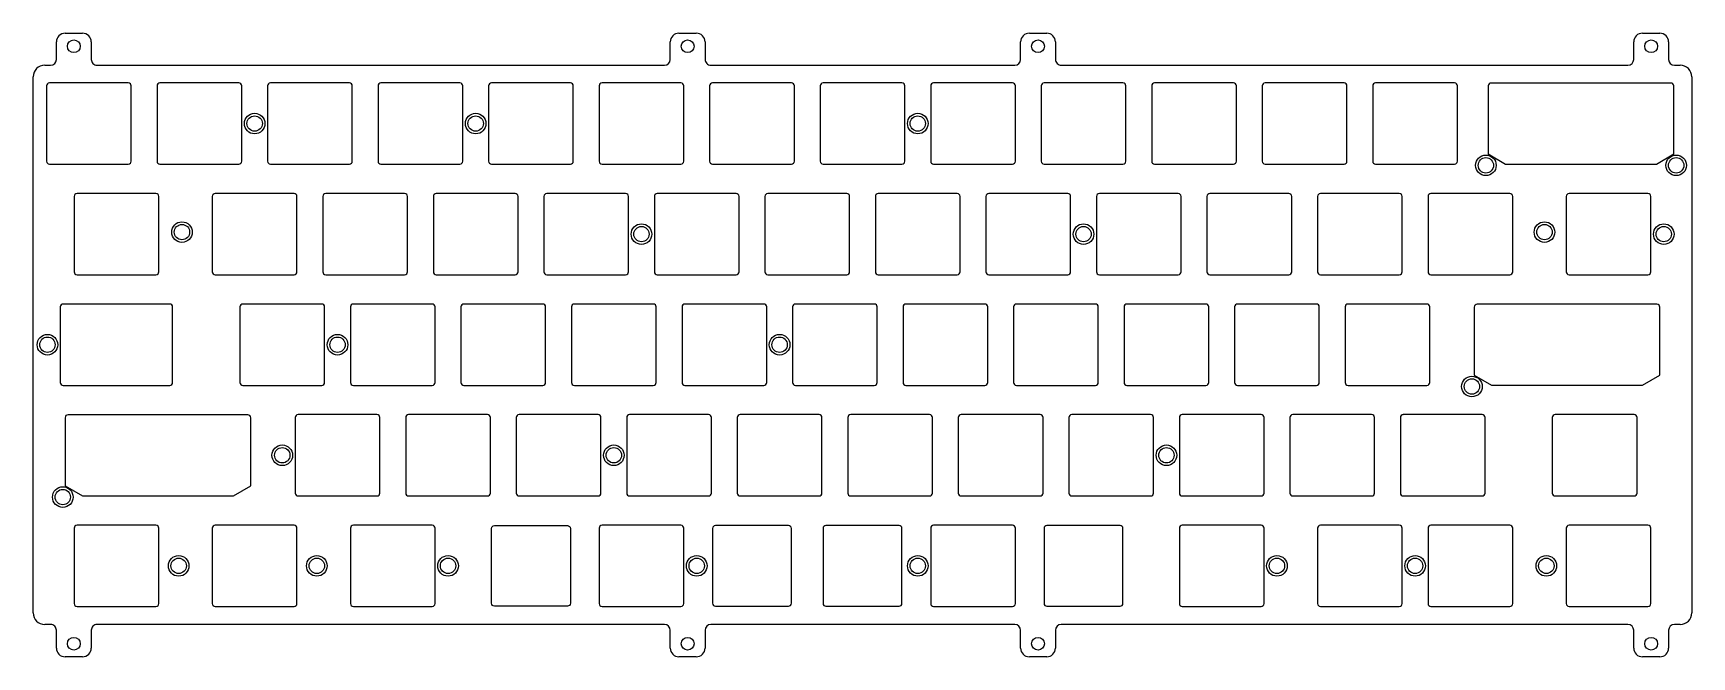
# Model space of a CAD drawing. Header units: millimetres. Extents: x -10 to 276, y -92 to 16.
import ezdxf

# ---------------------------------------------------------------- set-up
doc = ezdxf.new("R2010")
doc.units = ezdxf.units.MM
doc.layers.get('0').update_dxf_attribs({"linetype": 'CONTINUOUS'})
doc.layers.add('BLACK', color=7, linetype='CONTINUOUS')

msp = doc.modelspace()

# ---------------------------------------------------------------- linework, layer by layer
for points in [[(241.2, 6.475), (241.2, -5.243), (244.2, -6.975), (270.2, -6.975), (273.2, -5.243), (273.2, 6.475, 0.4142135624), (272.7, 6.975), (241.7, 6.975, 0.4142123908)], [(254.6375, -12.55), (254.6375, -25.55, 0.4142123908), (255.1375, -26.05), (268.7375, -26.05, 0.4142135624), (269.2375, -25.55), (269.2375, -12.55, 0.4142135624), (268.7375, -12.05), (255.1375, -12.05, 0.4142123908)], [(238.79375, -31.625), (238.79375, -43.343), (241.79375, -45.075), (267.79375, -45.075), (270.79375, -43.343), (270.79375, -31.625, 0.4142135624), (270.29375, -31.125), (239.29375, -31.125, 0.4142123908)], [(-4.09375, -50.675), (-4.09375, -62.393), (-1.09375, -64.125), (24.90625, -64.125), (27.90625, -62.393), (27.90625, -50.675, 0.4142135624), (27.40625, -50.175), (-3.59375, -50.175, 0.4142123908)], [(-2.5375, -82.7, 0.4142123908), (-2.0375, -83.2), (11.5625, -83.2, 0.4142135624), (12.0625, -82.7), (12.0625, -69.7, 0.4142135624), (11.5625, -69.2), (-2.0375, -69.2, 0.4142123908), (-2.5375, -69.7)], [(21.775, -83.2), (35.375, -83.2, 0.4142135624), (35.875, -82.7), (35.875, -69.7, 0.4142135624), (35.375, -69.2), (21.775, -69.2, 0.4142123908), (21.275, -69.7), (21.275, -82.7, 0.4142123908)], [(45.0875, -69.7), (45.0875, -82.7, 0.4142123908), (45.5875, -83.2), (59.1875, -83.2, 0.4142135624), (59.6875, -82.7), (59.6875, -69.7, 0.4142135624), (59.1875, -69.2), (45.5875, -69.2, 0.4142123908)], [(83, -69.75), (83, -82.65, -0.4142123908), (82.5, -83.15), (69.9, -83.15, -0.4142123908), (69.4, -82.65), (69.4, -69.75, -0.4142123908), (69.9, -69.25), (82.5, -69.25, -0.4142123908)], [(87.95, -82.7, 0.4142123908), (88.45, -83.2), (102.05, -83.2, 0.4142135624), (102.55, -82.7), (102.55, -69.7, 0.4142135624), (102.05, -69.2), (88.45, -69.2, 0.4142123908), (87.95, -69.7)], [(107.5, -82.65, 0.4142135624), (108, -83.15), (120.6, -83.15, 0.4142135624), (121.1, -82.65), (121.1, -69.75, 0.4142135624), (120.6, -69.25), (108, -69.25, 0.4142135624), (107.5, -69.75)], [(140.15, -69.75, 0.4142123908), (139.65, -69.25), (127.05, -69.25, 0.4142123908), (126.55, -69.75), (126.55, -82.65, 0.4142123908), (127.05, -83.15), (139.65, -83.15, 0.4142123908), (140.15, -82.65)], [(145.6, -83.2), (159.2, -83.2, 0.4142135624), (159.7, -82.7), (159.7, -69.7, 0.4142135624), (159.2, -69.2), (145.6, -69.2, 0.4142123908), (145.1, -69.7), (145.1, -82.7, 0.4142123908)], [(177.75, -83.15, 0.4142135624), (178.25, -82.65), (178.25, -69.75, 0.4142135624), (177.75, -69.25), (165.15, -69.25, 0.4142135624), (164.65, -69.75), (164.65, -82.65, 0.4142135624), (165.15, -83.15)], [(202.5625, -69.7, 0.4142135624), (202.0625, -69.2), (188.4625, -69.2, 0.4142123908), (187.9625, -69.7), (187.9625, -82.7, 0.4142123908), (188.4625, -83.2), (202.0625, -83.2, 0.4142135624), (202.5625, -82.7)], [(226.375, -69.7, 0.4142135624), (225.875, -69.2), (212.275, -69.2, 0.4142123908), (211.775, -69.7), (211.775, -82.7, 0.4142123908), (212.275, -83.2), (225.875, -83.2, 0.4142135624), (226.375, -82.7)], [(230.825, -82.7, 0.4142123908), (231.325, -83.2), (244.925, -83.2, 0.4142135624), (245.425, -82.7), (245.425, -69.7, 0.4142135624), (244.925, -69.2), (231.325, -69.2, 0.4142123908), (230.825, -69.7)], [(255.1375, -83.2), (268.7375, -83.2, 0.4142135624), (269.2375, -82.7), (269.2375, -69.7, 0.4142135624), (268.7375, -69.2), (255.1375, -69.2, 0.4142123908), (254.6375, -69.7), (254.6375, -82.7, 0.4142123908)]]:
    msp.add_lwpolyline(points, format="xyb", close=True)
for centre, radius in [((240.8, -7.2), 1.775), ((273.6, -7.2), 1.775), ((240.8, -7.2), 1.325), ((273.6, -7.2), 1.325), ((271.4625, -19.05), 1.775), ((271.4625, -19.05), 1.325), ((238.39375, -45.3), 1.775), ((238.39375, -45.3), 1.325), ((33.3375, -57.15), 1.775), ((33.3375, -57.15), 1.325), ((-4.49375, -64.35), 1.775), ((-4.49375, -64.35), 1.325), ((15.478125, -76.2), 1.775), ((15.478125, -76.2), 1.325), ((39.290625, -76.2), 1.775), ((39.290625, -76.2), 1.325), ((61.9125, -76.2), 1.775), ((61.9125, -76.2), 1.325), ((104.775, -76.2), 1.775), ((104.775, -76.2), 1.325), ((142.875, -76.2), 1.775), ((142.875, -76.2), 1.325), ((204.7875, -76.2), 1.775), ((204.7875, -76.2), 1.325), ((228.6, -76.2), 1.775), ((228.6, -76.2), 1.325), ((251.221875, -76.2), 1.775), ((251.221875, -76.2), 1.325)]:
    msp.add_circle(centre, radius)
at = {"layer": 'BLACK', "linetype": 'Continuous'}
for p, q in [((-4.093825, 15.566195), (-1.093827, 15.566195)), ((101.707112, 15.566195), (104.707128, 15.566195)), ((162.107112, 15.566195), (165.107128, 15.566195)), ((267.799136, 15.566195), (270.792428, 15.566195)), ((-5.593826, 11.049025), (-5.593826, 14.066194)), ((0.406174, 14.066194), (0.406174, 11.049028)), ((100.207112, 11.04903), (100.207112, 14.06623)), ((106.207112, 14.066195), (106.207112, 11.04903)), ((160.607112, 11.04903), (160.607112, 14.06623)), ((166.607112, 14.066195), (166.607112, 11.04903)), ((266.292449, 11.04903), (266.292449, 14.06623)), ((272.292449, 14.054641), (272.292449, 11.041819)), ((-7.600312, 10.049025), (-6.593824, 10.049025)), ((1.406177, 10.049025), (99.207112, 10.049025)), ((106.207123, 11.04903), (106.207112, 11.04903)), ((107.207128, 10.049025), (159.607112, 10.049025)), ((166.607123, 11.04903), (166.607112, 11.04903)), ((167.607128, 10.049025), (265.297905, 10.049025)), ((273.292428, 10.049025), (274.299728, 10.049025)), ((-9.600314, -84.297572), (-9.600314, 8.049023)), ((-7.3, 6.499999), (-7.3, -6.499999)), ((6.8, 7), (-6.799999, 7)), ((7.3, -6.5), (7.3, 6.5)), ((11.75, 6.5), (11.75, -6.5)), ((25.85, 7), (12.25, 7)), ((26.35, -6.5), (26.35, 6.5)), ((30.8, 6.5), (30.8, -6.5)), ((44.9, 7), (31.3, 7)), ((45.4, -6.5), (45.4, 6.5)), ((49.85, 6.5), (49.85, -6.5)), ((63.95, 7), (50.35, 7)), ((64.45, -6.5), (64.45, 6.5)), ((68.9, 6.5), (68.9, -6.5)), ((83, 7), (69.4, 7)), ((83.5, -6.5), (83.5, 6.5)), ((87.95, 6.5), (87.95, -6.5)), ((102.05, 7), (88.45, 7)), ((102.55, -6.5), (102.55, 6.5)), ((107, 6.5), (107, -6.5)), ((121.1, 7), (107.5, 7)), ((121.6, -6.5), (121.6, 6.5)), ((126.05, 6.5), (126.05, -6.5)), ((140.15, 7), (126.55, 7)), ((140.65, -6.5), (140.65, 6.5)), ((145.1, 6.5), (145.1, -6.5)), ((159.2, 7), (145.6, 7)), ((159.7, -6.5), (159.7, 6.5)), ((164.15, 6.5), (164.15, -6.5)), ((178.25, 7), (164.65, 7)), ((178.75, -6.5), (178.75, 6.5)), ((183.2, 6.5), (183.2, -6.5)), ((197.3, 7), (183.7, 7)), ((197.8, -6.5), (197.8, 6.5)), ((202.25, 6.5), (202.25, -6.5)), ((216.35, 7), (202.75, 7)), ((216.85, -6.5), (216.85, 6.5)), ((221.3, 6.5), (221.3, -6.5)), ((235.4, 7), (221.8, 7)), ((235.9, -6.5), (235.9, 6.5)), ((276.299692, 8.049025), (276.299692, -84.29747)), ((-6.799999, -7), (6.8, -7)), ((12.25, -7), (25.85, -7)), ((31.3, -7), (44.9, -7)), ((50.35, -7), (63.95, -7)), ((69.4, -7), (83, -7)), ((88.45, -7), (102.05, -7)), ((107.5, -7), (121.1, -7)), ((126.55, -7), (140.15, -7)), ((145.6, -7), (159.2, -7)), ((164.65, -7), (178.25, -7)), ((183.7, -7), (197.3, -7)), ((202.75, -7), (216.35, -7)), ((221.8, -7), (235.4, -7)), ((-2.5375, -12.550001), (-2.5375, -25.549999)), ((11.5625, -12.05), (-2.037499, -12.05)), ((12.0625, -25.55), (12.0625, -12.55)), ((12.0625, -25.55), (12.0625, -12.55)), ((21.275, -12.55), (21.275, -25.55)), ((35.375, -12.05), (21.775, -12.05)), ((35.875, -25.55), (35.875, -12.55)), ((40.325, -12.55), (40.325, -25.55)), ((54.425, -12.05), (40.825, -12.05)), ((54.925, -25.55), (54.925, -12.55)), ((59.375, -12.55), (59.375, -25.55)), ((73.475, -12.05), (59.875, -12.05)), ((73.975, -25.55), (73.975, -12.55)), ((78.425, -12.55), (78.425, -25.55)), ((92.525, -12.05), (78.925, -12.05)), ((93.025, -25.55), (93.025, -12.55)), ((97.475, -12.55), (97.475, -25.55)), ((111.575, -12.05), (97.975, -12.05)), ((112.075, -25.55), (112.075, -12.55)), ((116.525, -12.55), (116.525, -25.55)), ((130.625, -12.05), (117.025, -12.05)), ((131.125, -25.55), (131.125, -12.55)), ((135.575, -12.55), (135.575, -25.55)), ((149.675, -12.05), (136.075, -12.05)), ((150.175, -25.55), (150.175, -12.55)), ((154.625, -12.55), (154.625, -25.55)), ((168.725, -12.05), (155.125, -12.05)), ((169.225, -25.55), (169.225, -12.55)), ((173.675, -12.55), (173.675, -25.55)), ((187.775, -12.05), (174.175, -12.05)), ((188.275, -25.55), (188.275, -12.55)), ((192.725, -12.55), (192.725, -25.55)), ((206.825, -12.05), (193.225, -12.05)), ((207.325, -25.55), (207.325, -12.55)), ((211.775, -12.55), (211.775, -25.55)), ((225.875, -12.05), (212.275, -12.05)), ((226.375, -25.55), (226.375, -12.55)), ((230.825, -12.55), (230.825, -25.55)), ((244.925, -12.05), (231.325, -12.05)), ((245.425, -25.55), (245.425, -12.55)), ((-2.037499, -26.05), (11.5625, -26.05)), ((21.775, -26.05), (35.375, -26.05)), ((40.825, -26.05), (54.425, -26.05)), ((59.875, -26.05), (73.475, -26.05)), ((78.925, -26.05), (92.525, -26.05)), ((97.975, -26.05), (111.575, -26.05)), ((117.025, -26.05), (130.625, -26.05)), ((136.075, -26.05), (149.675, -26.05)), ((155.125, -26.05), (168.725, -26.05)), ((174.175, -26.05), (187.775, -26.05)), ((193.225, -26.05), (206.825, -26.05)), ((212.275, -26.05), (225.875, -26.05)), ((231.325, -26.05), (244.925, -26.05)), ((13.9436, -31.1), (-4.418753, -31.1)), ((40.1375, -31.1), (26.5375, -31.1)), ((59.1875, -31.1), (45.5875, -31.1)), ((78.2375, -31.1), (64.6375, -31.1)), ((97.2875, -31.1), (83.6875, -31.1)), ((116.3375, -31.1), (102.7375, -31.1)), ((135.3875, -31.1), (121.7875, -31.1)), ((154.4375, -31.1), (140.8375, -31.1)), ((173.4875, -31.1), (159.8875, -31.1)), ((192.5375, -31.1), (178.9375, -31.1)), ((211.5875, -31.1), (197.9875, -31.1)), ((230.6375, -31.1), (217.0375, -31.1)), ((-4.918754, -31.600001), (-4.918754, -44.599999)), ((14.44375, -44.6), (14.44375, -31.593029)), ((26.0375, -31.6), (26.0375, -44.6)), ((40.6375, -44.6), (40.6375, -31.6)), ((45.0875, -31.6), (45.0875, -44.6)), ((59.6875, -44.6), (59.6875, -31.6)), ((64.1375, -31.6), (64.1375, -44.6)), ((78.7375, -44.6), (78.7375, -31.6)), ((83.1875, -31.6), (83.1875, -44.6)), ((97.7875, -44.6), (97.7875, -31.6)), ((102.2375, -31.6), (102.2375, -44.6)), ((116.8375, -44.6), (116.8375, -31.6)), ((121.2875, -31.6), (121.2875, -44.6)), ((135.8875, -44.6), (135.8875, -31.6)), ((140.3375, -31.6), (140.3375, -44.6)), ((154.9375, -44.6), (154.9375, -31.6)), ((159.3875, -31.6), (159.3875, -44.6)), ((173.9875, -44.6), (173.9875, -31.6)), ((178.4375, -31.6), (178.4375, -44.6)), ((193.0375, -44.6), (193.0375, -31.6)), ((197.4875, -31.6), (197.4875, -44.6)), ((212.0875, -44.6), (212.0875, -31.6)), ((216.5375, -31.6), (216.5375, -44.6)), ((231.1375, -44.6), (231.1375, -31.6)), ((-4.418753, -45.1), (13.94375, -45.1)), ((26.5375, -45.1), (40.1375, -45.1)), ((45.5875, -45.1), (59.1875, -45.1)), ((64.6375, -45.1), (78.2375, -45.1)), ((83.6875, -45.1), (97.2875, -45.1)), ((102.7375, -45.1), (116.3375, -45.1)), ((121.7875, -45.1), (135.3875, -45.1)), ((140.8375, -45.1), (154.4375, -45.1)), ((159.8875, -45.1), (173.4875, -45.1)), ((178.9375, -45.1), (192.5375, -45.1)), ((197.9875, -45.1), (211.5875, -45.1)), ((217.0375, -45.1), (230.6375, -45.1)), ((35.5625, -50.65), (35.5625, -63.65)), ((49.6625, -50.15), (36.0625, -50.15)), ((50.1625, -63.65), (50.1625, -50.65)), ((54.6125, -50.65), (54.6125, -63.65)), ((68.7125, -50.15), (55.1125, -50.15)), ((69.2125, -63.65), (69.2125, -50.65)), ((73.6625, -50.65), (73.6625, -63.65)), ((87.7625, -50.15), (74.1625, -50.15)), ((88.2625, -63.65), (88.2625, -50.65)), ((92.7125, -50.65), (92.7125, -63.65)), ((106.8125, -50.15), (93.2125, -50.15)), ((107.3125, -63.65), (107.3125, -50.65)), ((111.7625, -50.65), (111.7625, -63.65)), ((125.8625, -50.15), (112.2625, -50.15)), ((126.3625, -63.65), (126.3625, -50.65)), ((130.8125, -50.65), (130.8125, -63.65)), ((144.9125, -50.15), (131.3125, -50.15)), ((145.4125, -63.65), (145.4125, -50.65)), ((149.8625, -50.65), (149.8625, -63.65)), ((163.9625, -50.15), (150.3625, -50.15)), ((164.4625, -63.65), (164.4625, -50.65)), ((168.9125, -50.65), (168.9125, -63.65)), ((183.0125, -50.15), (169.4125, -50.15)), ((183.5125, -63.65), (183.5125, -50.65)), ((187.9625, -50.65), (187.9625, -63.65)), ((202.0625, -50.15), (188.4625, -50.15)), ((202.5625, -63.65), (202.5625, -50.65)), ((207.0125, -50.65), (207.0125, -63.65)), ((221.1125, -50.15), (207.5125, -50.15)), ((221.6125, -63.65), (221.6125, -50.65)), ((226.0625, -50.652003), (226.0625, -63.652051)), ((240.162412, -50.152051), (226.5625, -50.152051)), ((240.6625, -63.651903), (240.6625, -50.644041)), ((252.253712, -50.652003), (252.253712, -63.652003)), ((266.353712, -50.152003), (252.753712, -50.152003)), ((266.853712, -63.652003), (266.853712, -50.652003)), ((36.0625, -64.15), (49.6625, -64.15)), ((55.1125, -64.15), (68.7125, -64.15)), ((74.1625, -64.15), (87.7625, -64.15)), ((93.2125, -64.15), (106.8125, -64.15)), ((112.2625, -64.15), (125.8625, -64.15)), ((131.3125, -64.15), (144.9125, -64.15)), ((150.3625, -64.15), (163.9625, -64.15)), ((169.4125, -64.15), (183.0125, -64.15)), ((188.4625, -64.15), (202.0625, -64.15)), ((207.5125, -64.15), (221.1125, -64.15)), ((226.562512, -64.152051), (240.168657, -64.152051)), ((252.753712, -64.152003), (266.353712, -64.152003)), ((-6.593829, -86.297571), (-7.600315, -86.297571)), ((-5.593826, -90.366812), (-5.593826, -87.297574)), ((0.406174, -87.297574), (0.406174, -90.366812)), ((99.207128, -86.297571), (1.406178, -86.297571)), ((100.207112, -90.35777), (100.207112, -87.292279)), ((106.207112, -87.29757), (106.207112, -90.36677)), ((159.607128, -86.297571), (107.201298, -86.297571)), ((160.607112, -90.35777), (160.607112, -87.292279)), ((166.607112, -87.29757), (166.607112, -90.36677)), ((265.292428, -86.297571), (167.601298, -86.297571)), ((266.292449, -90.366813), (266.292449, -87.297571)), ((272.292449, -87.29757), (272.292449, -90.36677)), ((274.28388, -86.297571), (273.292449, -86.297571)), ((-1.093827, -91.866813), (-4.093825, -91.866813)), ((104.696212, -91.866813), (101.707128, -91.866813)), ((165.096212, -91.866813), (162.107128, -91.866813)), ((270.792428, -91.866813), (267.792428, -91.866813)), ((270.792428, -91.866791), (270.792428, -91.866813))]:
    msp.add_line(p, q, dxfattribs=at)
at = {"layer": 'BLACK'}
for centre, radius in [((-2.593826, 13.316195), 1.1), ((103.207112, 13.316195), 1.1), ((163.607112, 13.316195), 1.1), ((269.292449, 13.316195), 1.1), ((28.575, 0), 1.775), ((28.575, 0), 1.325), ((66.675, 0), 1.775), ((66.675, 0), 1.325), ((142.875, 0), 1.775), ((142.875, 0), 1.325), ((16.04875, -18.7), 1.775), ((250.9012, -18.7), 1.775), ((16.04875, -18.7), 1.325), ((95.25, -19.05), 1.775), ((95.25, -19.05), 1.325), ((171.45, -19.05), 1.775), ((171.45, -19.05), 1.325), ((250.9012, -18.7), 1.325), ((-7.14375, -38.1), 1.775), ((-7.14375, -38.1), 1.325), ((42.8625, -38.1), 1.775), ((42.8625, -38.1), 1.325), ((119.0625, -38.1), 1.775), ((119.0625, -38.1), 1.325), ((90.4875, -57.15), 1.775), ((90.4875, -57.15), 1.325), ((185.7375, -57.15), 1.775), ((185.7375, -57.15), 1.325), ((-2.593826, -89.616813), 1.1), ((103.207112, -89.616813), 1.1), ((163.607112, -89.616813), 1.1), ((269.292449, -89.616813), 1.1)]:
    msp.add_circle(centre, radius, dxfattribs=at)
for centre, radius, start, end in [((-4.093825, 14.066194), 1.500001, 90, 180), ((-1.09383, 14.06619), 1.500005, 0.00015279, 89.99988541), ((101.70705, 14.0663), 1.499938, 89.99763161, 180.00267391), ((104.70715, 14.0662), 1.499995, 359.99980901, 90.00084034), ((162.10705, 14.0663), 1.499938, 89.99763161, 180.00267391), ((165.10715, 14.0662), 1.499995, 359.99980901, 90.00084034), ((267.79245, 14.0662), 1.500001, 89.74461445, 179.99885409), ((270.79235, 14.0661), 1.500095, 359.56233584, 89.99702081), ((-7.600312, 8.049023), 2.000002, 90, 180), ((-6.593825, 11.049024), 0.999999, 270.0000573, 0.0000573), ((1.40615, 11.049), 0.999975, 179.99839568, 270.00154702), ((99.20705, 11.049), 1.000062, 270.00355243, 0.00171877), ((107.20715, 11.049), 0.999975, 179.99828117, 269.99873946), ((159.60705, 11.049), 1.000062, 270.00355243, 0.00171877), ((167.60715, 11.049), 0.999975, 179.99828117, 269.99873946), ((265.29245, 11.049), 0.999999, 270.31255319, 0.00171888), ((273.29245, 11.049), 0.999975, 180.41143351, 269.99873946), ((274.29975, 8.0491), 1.999925, 359.99785135, 90.00063028), ((-6.799999, 6.499999), 0.500001, 90, 180), ((6.8, 6.5), 0.5, 0, 90), ((12.25, 6.5), 0.5, 90, 180), ((25.85, 6.5), 0.5, 0, 90), ((31.3, 6.5), 0.5, 90, 180), ((44.9, 6.5), 0.5, 0, 90), ((50.35, 6.5), 0.5, 90, 180), ((63.95, 6.5), 0.5, 0, 90), ((69.4, 6.5), 0.5, 90, 180), ((83, 6.5), 0.5, 0, 90), ((88.45, 6.5), 0.5, 90, 180), ((102.05, 6.5), 0.5, 0, 90), ((107.5, 6.5), 0.5, 90, 180), ((121.1, 6.5), 0.5, 0, 90), ((126.55, 6.5), 0.5, 90, 180), ((140.15, 6.5), 0.5, 0, 90), ((145.6, 6.5), 0.5, 90, 180), ((159.2, 6.5), 0.5, 0, 90), ((164.65, 6.5), 0.5, 90, 180), ((178.25, 6.5), 0.5, 0, 90), ((183.7, 6.5), 0.5, 90, 180), ((197.3, 6.5), 0.5, 0, 90), ((202.75, 6.5), 0.5, 90, 180), ((216.35, 6.5), 0.5, 0, 90), ((221.8, 6.5), 0.5, 90, 180), ((235.4, 6.5), 0.5, 0, 90), ((-6.799999, -6.499999), 0.500001, 180, 270), ((6.8, -6.5), 0.5, 270, 0), ((12.25, -6.5), 0.5, 180, 270), ((25.85, -6.5), 0.5, 270, 0), ((31.3, -6.5), 0.5, 180, 270), ((44.9, -6.5), 0.5, 270, 0), ((50.35, -6.5), 0.5, 180, 270), ((63.95, -6.5), 0.5, 270, 0), ((69.4, -6.5), 0.5, 180, 270), ((83, -6.5), 0.5, 270, 0), ((88.45, -6.5), 0.5, 180, 270), ((102.05, -6.5), 0.5, 270, 0), ((107.5, -6.5), 0.5, 180, 270), ((121.1, -6.5), 0.5, 270, 0), ((126.55, -6.5), 0.5, 180, 270), ((140.15, -6.5), 0.5, 270, 0), ((145.6, -6.5), 0.5, 180, 270), ((159.2, -6.5), 0.5, 270, 0), ((164.65, -6.5), 0.5, 180, 270), ((178.25, -6.5), 0.5, 270, 0), ((183.7, -6.5), 0.5, 180, 270), ((197.3, -6.5), 0.5, 270, 0), ((202.75, -6.5), 0.5, 180, 270), ((216.35, -6.5), 0.5, 270, 0), ((221.8, -6.5), 0.5, 180, 270), ((235.4, -6.5), 0.5, 270, 0), ((-2.037499, -12.550001), 0.500001, 90, 180), ((11.5625, -12.55), 0.5, 0, 90), ((21.775, -12.55), 0.5, 90, 180), ((35.375, -12.55), 0.5, 0, 90), ((40.825, -12.55), 0.5, 90, 180), ((54.425, -12.55), 0.5, 0, 90), ((59.875, -12.55), 0.5, 90, 180), ((73.475, -12.55), 0.5, 0, 90), ((78.925, -12.55), 0.5, 90, 180), ((92.525, -12.55), 0.5, 0, 90), ((97.975, -12.55), 0.5, 90, 180), ((111.575, -12.55), 0.5, 0, 90), ((117.025, -12.55), 0.5, 90, 180), ((130.625, -12.55), 0.5, 0, 90), ((136.075, -12.55), 0.5, 90, 180), ((149.675, -12.55), 0.5, 0, 90), ((155.125, -12.55), 0.5, 90, 180), ((168.725, -12.55), 0.5, 0, 90), ((174.175, -12.55), 0.5, 90, 180), ((187.775, -12.55), 0.5, 0, 90), ((193.225, -12.55), 0.5, 90, 180), ((206.825, -12.55), 0.5, 0, 90), ((212.275, -12.55), 0.5, 90, 180), ((225.875, -12.55), 0.5, 0, 90), ((231.325, -12.55), 0.5, 90, 180), ((244.925, -12.55), 0.5, 0, 90), ((-2.037499, -25.549999), 0.500001, 180, 270), ((11.5625, -25.55), 0.5, 270, 0), ((21.775, -25.55), 0.5, 180, 270), ((35.375, -25.55), 0.5, 270, 0), ((40.825, -25.55), 0.5, 180, 270), ((54.425, -25.55), 0.5, 270, 0), ((59.875, -25.55), 0.5, 180, 270), ((73.475, -25.55), 0.5, 270, 0), ((78.925, -25.55), 0.5, 180, 270), ((92.525, -25.55), 0.5, 270, 0), ((97.975, -25.55), 0.5, 180, 270), ((111.575, -25.55), 0.5, 270, 0), ((117.025, -25.55), 0.5, 180, 270), ((130.625, -25.55), 0.5, 270, 0), ((136.075, -25.55), 0.5, 180, 270), ((149.675, -25.55), 0.5, 270, 0), ((155.125, -25.55), 0.5, 180, 270), ((168.725, -25.55), 0.5, 270, 0), ((174.175, -25.55), 0.5, 180, 270), ((187.775, -25.55), 0.5, 270, 0), ((193.225, -25.55), 0.5, 180, 270), ((206.825, -25.55), 0.5, 270, 0), ((212.275, -25.55), 0.5, 180, 270), ((225.875, -25.55), 0.5, 270, 0), ((231.325, -25.55), 0.5, 180, 270), ((244.925, -25.55), 0.5, 270, 0), ((-4.418753, -31.600001), 0.500001, 90, 180), ((13.9436, -31.6002), 0.5002, 0.82143334, 90), ((26.5375, -31.6), 0.5, 90, 180), ((40.1375, -31.6), 0.5, 0, 90), ((45.5875, -31.6), 0.5, 90, 180), ((59.1875, -31.6), 0.5, 0, 90), ((64.6375, -31.6), 0.5, 90, 180), ((78.2375, -31.6), 0.5, 0, 90), ((83.6875, -31.6), 0.5, 90, 180), ((97.2875, -31.6), 0.5, 0, 90), ((102.7375, -31.6), 0.5, 90, 180), ((116.3375, -31.6), 0.5, 0, 90), ((121.7875, -31.6), 0.5, 90, 180), ((135.3875, -31.6), 0.5, 0, 90), ((140.8375, -31.6), 0.5, 90, 180), ((154.4375, -31.6), 0.5, 0, 90), ((159.8875, -31.6), 0.5, 90, 180), ((173.4875, -31.6), 0.5, 0, 90), ((178.9375, -31.6), 0.5, 90, 180), ((192.5375, -31.6), 0.5, 0, 90), ((197.9875, -31.6), 0.5, 90, 180), ((211.5875, -31.6), 0.5, 0, 90), ((217.0375, -31.6), 0.5, 90, 180), ((230.6375, -31.6), 0.5, 0, 90), ((-4.418753, -44.599999), 0.500001, 180, 270), ((13.9438, -44.6), 0.49995, 269.99427042, 0), ((26.5375, -44.6), 0.5, 180, 270), ((40.1375, -44.6), 0.5, 270, 0), ((45.5875, -44.6), 0.5, 180, 270), ((59.1875, -44.6), 0.5, 270, 0), ((64.6375, -44.6), 0.5, 180, 270), ((78.2375, -44.6), 0.5, 270, 0), ((83.6875, -44.6), 0.5, 180, 270), ((97.2875, -44.6), 0.5, 270, 0), ((102.7375, -44.6), 0.5, 180, 270), ((116.3375, -44.6), 0.5, 270, 0), ((121.7875, -44.6), 0.5, 180, 270), ((135.3875, -44.6), 0.5, 270, 0), ((140.8375, -44.6), 0.5, 180, 270), ((154.4375, -44.6), 0.5, 270, 0), ((159.8875, -44.6), 0.5, 180, 270), ((173.4875, -44.6), 0.5, 270, 0), ((178.9375, -44.6), 0.5, 180, 270), ((192.5375, -44.6), 0.5, 270, 0), ((197.9875, -44.6), 0.5, 180, 270), ((211.5875, -44.6), 0.5, 270, 0), ((217.0375, -44.6), 0.5, 180, 270), ((230.6375, -44.6), 0.5, 270, 0), ((36.0625, -50.65), 0.5, 90, 180), ((49.6625, -50.65), 0.5, 0, 90), ((55.1125, -50.65), 0.5, 90, 180), ((68.7125, -50.65), 0.5, 0, 90), ((74.1625, -50.65), 0.5, 90, 180), ((87.7625, -50.65), 0.5, 0, 90), ((93.2125, -50.65), 0.5, 90, 180), ((106.8125, -50.65), 0.5, 0, 90), ((112.2625, -50.65), 0.5, 90, 180), ((125.8625, -50.65), 0.5, 0, 90), ((131.3125, -50.65), 0.5, 90, 180), ((144.9125, -50.65), 0.5, 0, 90), ((150.3625, -50.65), 0.5, 90, 180), ((163.9625, -50.65), 0.5, 0, 90), ((169.4125, -50.65), 0.5, 90, 180), ((183.0125, -50.65), 0.5, 0, 90), ((188.4625, -50.65), 0.5, 90, 180), ((202.0625, -50.65), 0.5, 0, 90), ((207.5125, -50.65), 0.5, 90, 180), ((221.1125, -50.65), 0.5, 0, 90), ((226.562412, -50.652003), 0.499912, 89.98991497, 180), ((240.162412, -50.652203), 0.500152, 0.9350487, 90), ((252.753712, -50.652003), 0.5, 90, 180), ((266.353712, -50.652003), 0.5, 0, 90), ((36.0625, -63.65), 0.5, 180, 270), ((49.6625, -63.65), 0.5, 270, 0), ((55.1125, -63.65), 0.5, 180, 270), ((68.7125, -63.65), 0.5, 270, 0), ((74.1625, -63.65), 0.5, 180, 270), ((87.7625, -63.65), 0.5, 270, 0), ((93.2125, -63.65), 0.5, 180, 270), ((106.8125, -63.65), 0.5, 270, 0), ((112.2625, -63.65), 0.5, 180, 270), ((125.8625, -63.65), 0.5, 270, 0), ((131.3125, -63.65), 0.5, 180, 270), ((144.9125, -63.65), 0.5, 270, 0), ((150.3625, -63.65), 0.5, 180, 270), ((163.9625, -63.65), 0.5, 270, 0), ((169.4125, -63.65), 0.5, 180, 270), ((183.0125, -63.65), 0.5, 270, 0), ((188.4625, -63.65), 0.5, 180, 270), ((202.0625, -63.65), 0.5, 270, 0), ((207.5125, -63.65), 0.5, 180, 270), ((221.1125, -63.65), 0.5, 270, 0), ((226.562512, -63.652103), 0.499948, 179.99404138, 270), ((240.162312, -63.651903), 0.500188, 270.7268293, 0), ((252.753712, -63.652003), 0.5, 180, 270), ((266.353712, -63.652003), 0.5, 270, 0), ((-7.600315, -84.297572), 1.999999, 180, 270), ((274.29955, -84.2975), 2.000142, 269.55111269, 0.00085938), ((-6.59383, -87.29757), 0.999999, 359.99977082, 89.9999427), ((1.40618, -87.29757), 1.000006, 90.00011459, 180.00022918), ((99.20715, -87.2976), 1.000029, 0.30487955, 90.00126047), ((107.20715, -87.2976), 1.000038, 90.33528135, 179.99828119), ((159.60715, -87.2976), 1.000029, 0.30487955, 90.00126047), ((167.60715, -87.2976), 1.000038, 90.33528135, 179.99828119), ((265.29245, -87.2976), 1.000029, 0.00166158, 90.00126047), ((273.29245, -87.2976), 1.000001, 90.00005729, 179.99828113), ((-4.09383, -90.36681), 1.500003, 180.00007639, 270.00019099), ((-1.09383, -90.36681), 1.500004, 270.00011459, 359.99992361), ((101.70715, -90.3668), 1.500013, 179.65509231, 269.99915967), ((104.70695, -90.3667), 1.500162, 269.58987651, 359.99732649), ((162.10715, -90.3668), 1.500013, 179.65509231, 269.99915967), ((165.10695, -90.3667), 1.500162, 269.58987651, 359.99732649), ((267.79235, -90.3669), 1.499913, 179.99667663, 270.00297955), ((270.79245, -90.3668), 1.499999, 269.99915966, 0.00114592)]:
    msp.add_arc(centre, radius, start, end, dxfattribs=at)

doc.saveas('drawing.dxf')
